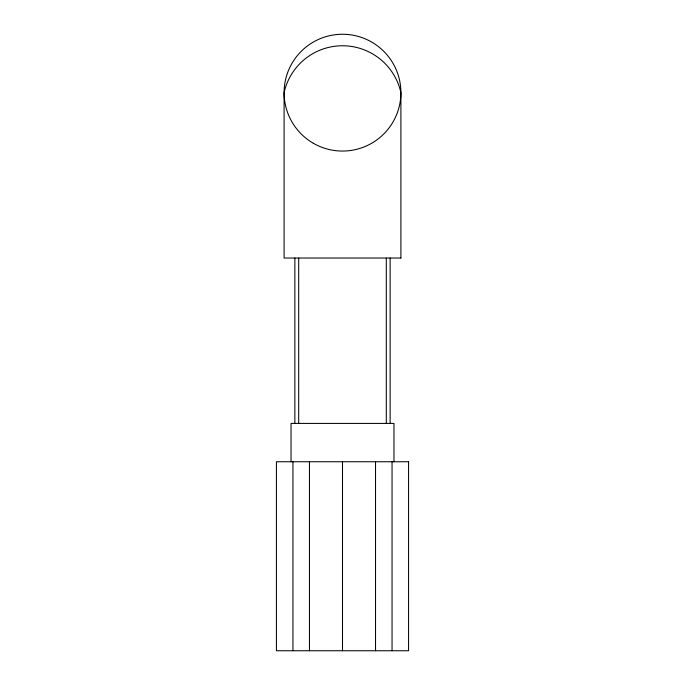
<?xml version="1.0" encoding="UTF-8"?>
<svg xmlns="http://www.w3.org/2000/svg" width="685" height="685" viewBox="0 0 685 685"><rect width="100%" height="100%" fill="white"/><g stroke="black" fill="none" stroke-linecap="round" stroke-linejoin="round"><path stroke-width="1.03" d="M393.969 461.75L393.969 423.416L291.031 423.416L291.031 461.75M392.051 461.75L392.051 650.75M390.133 258.031L390.133 423.416M386.306 258.031L386.306 423.416M375.534 461.75L375.534 650.75M342.5 461.75L342.5 650.75M309.466 461.75L309.466 650.75M298.694 258.031L298.694 423.416M294.867 258.031L294.867 423.416M292.949 461.75L292.949 650.75M400.905 258.031L284.095 258.031L284.095 92.655A59.818 59.818 0 0 1 400.905 92.655L400.905 258.031M408.568 461.75L276.432 461.75L276.432 650.75L408.568 650.75L408.568 461.75M313.293 143.233A58.405 58.405 0 0 0 400.905 92.655A58.405 58.405 0 0 0 313.293 42.076A58.405 58.405 0 0 0 313.293 143.233"/></g></svg>
